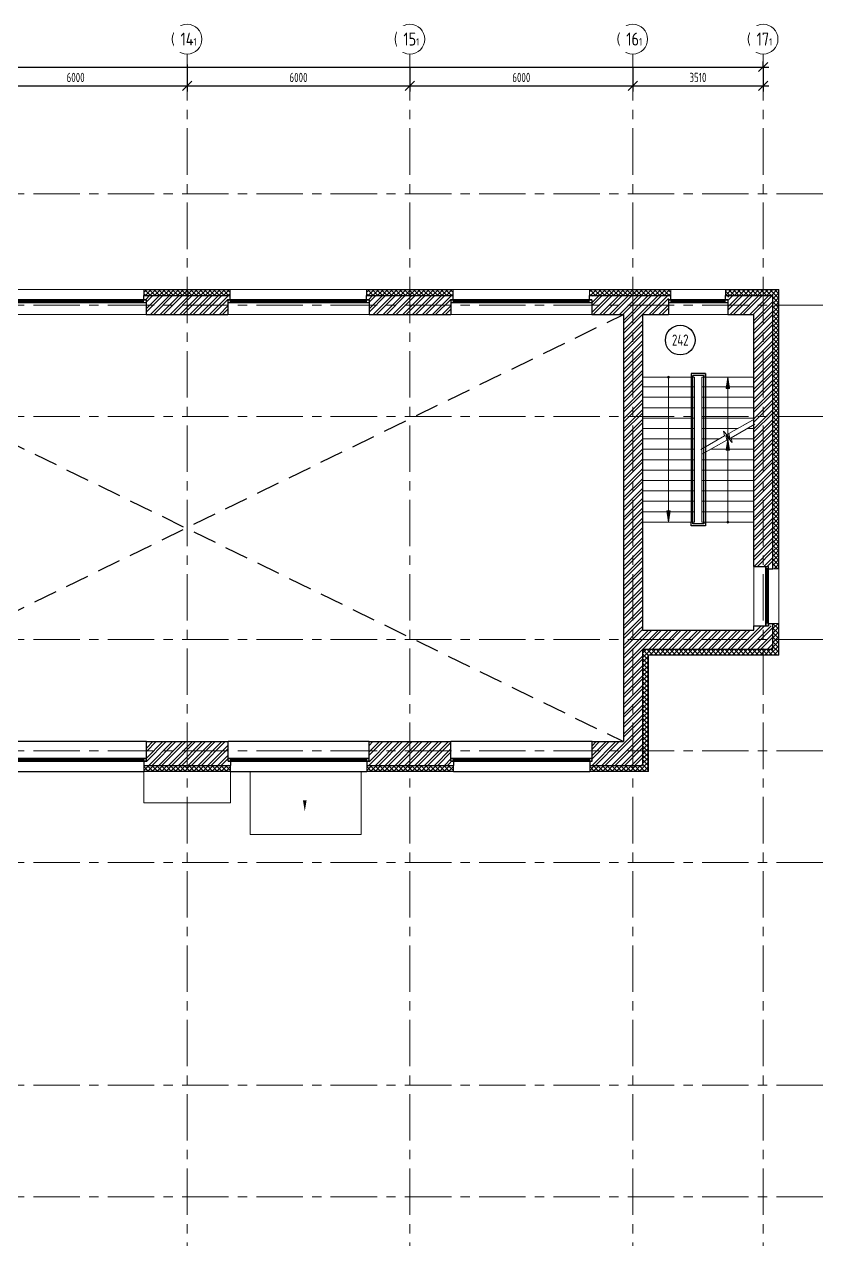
# Model space of a CAD drawing. Header units: millimetres. Extents: x -13407 to 95998, y -2719 to 109387.
# Drawn here: x 37189 to 58522, y 47129 to 79850 of the extents above; entities that cross this region are included whole.
import ezdxf
from ezdxf.enums import TextEntityAlignment as Align

# ---------------------------------------------------------------- set-up
doc = ezdxf.new("R2010")
doc.units = ezdxf.units.MM
doc.linetypes.add('CENTER', pattern=[2, 1.25, -0.25, 0.25, -0.25])
doc.linetypes.add('DASHED', pattern=[19.05, 12.7, -6.35])
for name, color, linetype, lineweight in [('АР_Лестницы', 250, 'Continuous', 15), ('АР_Лестницы ограждение', 94, 'Continuous', 25), ('АР_Маркер экспликации', 239, 'Continuous', 13), ('АР_Навесной фасад', 5, 'Continuous', 5), ('АР_Номер помещения', 1, 'Continuous', 25), ('АР_Окна', 4, 'Continuous', 0), ('АР_Оси', 193, 'Continuous', 9), ('АР_Оси размеры', 164, 'Continuous', 9), ('АР_Помещения_площадь', 19, 'Continuous', 9), ('АР_Сущ Несущая стена', 202, 'Continuous', 30), ('АР_Утеплитель', 250, 'Continuous', 9), ('АР_Штриховка кирпич', 250, 'Continuous', 9)]:
    doc.layers.add(name, color=color, linetype=linetype, lineweight=lineweight)
doc.layers.add('АР_новое окно', color=160, linetype='Continuous')
doc.styles.add('ISOCPEUR', font='isocpeur.ttf', dxfattribs={"width": 0.7})
doc.styles.get("Standard").update_dxf_attribs({"font": 'arial.ttf'})
doc.styles.add('ГОСТ 2.304', font='isocpeur.ttf', dxfattribs={"width": 0.7})
doc.dimstyles.new('СПДС', dxfattribs={"dimscale": 100, "dimtxt": 2.5, "dimasz": 2.5, "dimexe": 1.5, "dimexo": 0, "dimgap": 1, "dimtad": 1, "dimdec": 0, "dimrnd": 1, "dimtxsty": 'ГОСТ 2.304', "dimblk": 'OBLIQUE', "dimcen": 2.5, "dimdle": 1.5, "dimadec": 0, "dimazin": 2, "dimtfac": 0.75, "dimtdec": 0, "dimtmove": 1, "dimatfit": 3, "dimfxl": 1, "dimtolj": 1, "dimarcsym": 1})
pattern_1 = [(45, (-951809.71, 109113.38), (-132.58252, 132.58252), []), (45, (-951721.32, 109113.38), (-132.58252, 132.58252), [])]

# ---------------------------------------------------------------- blocks, each defined once
blk = doc.blocks.new('*U265')
h = blk.add_hatch(color=253)
h.dxf.hatch_style = 1
edge = h.paths.add_edge_path()
edge.add_arc((0, 0), 27.6, 359.64, 719.64)
h = blk.add_hatch(color=253)
h.dxf.hatch_style = 1
h.paths.add_polyline_path([(1940, -44), (1940, 44), (2240, 0)])
at = {"color": 253}
blk.add_line((2240, 0), (0, 0), dxfattribs=at)
blk.add_lwpolyline([(1940, 44), (1940, -44), (2240, 0), (1940, 44)], dxfattribs=at)
blk.add_circle((0, 0), 27.6, dxfattribs=at)
blk = doc.blocks.new('*U266')
h = blk.add_hatch(color=253)
h.dxf.hatch_style = 1
edge = h.paths.add_edge_path()
edge.add_arc((0, 0), 27.6, 359.64, 719.64)
h = blk.add_hatch(color=253)
h.dxf.hatch_style = 1
h.paths.add_polyline_path([(3600, -44), (3600, 44), (3900, 0)])
at = {"color": 253}
blk.add_line((3900, 0), (0, 0), dxfattribs=at)
blk.add_lwpolyline([(3600, 44), (3600, -44), (3900, 0), (3600, 44)], dxfattribs=at)
blk.add_circle((0, 0), 27.6, dxfattribs=at)
blk = doc.blocks.new('*U11')
at = {"layer": 'АР_новое окно', "color": 253, "lineweight": 20}
for p, q in [((0, 3800), (-70, 3800)), ((0, 0), (-70, 0))]:
    blk.add_line(p, q, dxfattribs=at)
at = {"layer": 'АР_новое окно', "color": 253}
for p, q in [((-70, 3800), (-70, 0)), ((-70, 0), (-70, 3800)), ((0, 3730), (-70, 3730)), ((-35, 3730), (-35, 70)), ((0, 3800), (0, 0)), ((0, 70), (-70, 70))]:
    blk.add_line(p, q, dxfattribs=at)
blk = doc.blocks.new('*U176')
at = {"layer": 'АР_новое окно', "color": 253, "lineweight": 20}
for p, q in [((0, 1600), (-70, 1600)), ((0, 0), (-70, 0))]:
    blk.add_line(p, q, dxfattribs=at)
at = {"layer": 'АР_новое окно', "color": 253}
for p, q in [((-70, 1600), (-70, 0)), ((-70, 0), (-70, 1600)), ((0, 1530), (-70, 1530)), ((-35, 1530), (-35, 70)), ((0, 1600), (0, 0)), ((0, 70), (-70, 70))]:
    blk.add_line(p, q, dxfattribs=at)
blk = doc.blocks.new('блок новое окно')
at = {"layer": 'АР_Навесной фасад', "color": 253, "ltscale": 100}
for points in [[(65, -640), (65, -800)], [(3735, -640), (3735, -800)]]:
    blk.add_lwpolyline(points, dxfattribs=at)
at = {"layer": 'АР_новое окно', "color": 253, "ltscale": 100}
for p, q in [((3800, 0), (0, 0)), ((3735, -521), (0, -521))]:
    blk.add_line(p, q, dxfattribs=at)
blk.add_lwpolyline([(65, -800), (3735, -800)], dxfattribs=at)
at = {"layer": 'АР_Сущ Несущая стена', "color": 253, "ltscale": 100}
for p, q in [((0, -521), (0, 0)), ((3800, -521), (3800, 0)), ((65, -521), (0, -521)), ((65, -521), (65, -640)), ((3800, -521), (3735, -521)), ((3735, -521), (3735, -640))]:
    blk.add_line(p, q, dxfattribs=at)
at = {"layer": 'АР_новое окно', "color": 253, "ltscale": 100, "xscale": -1, "rotation": 90}
blk.add_blockref('*U11', (3800, -521), dxfattribs=at)
blk = doc.blocks.new('_Oblique')
at = {"color": 253, "linetype": 'ByBlock', "lineweight": -2}
blk.add_line((-0.5, -0.5), (0.5, 0.5), dxfattribs=at)
blk = doc.blocks.new('*D294')
at = {"layer": 'АР_Оси размеры', "color": 253, "lineweight": -2, "ltscale": 100, "transparency": 16777216}
for p, q in [((35570, 78730), (35570, 78044)), ((41570, 78767), (41570, 78044)), ((35420, 78194), (41720, 78194))]:
    blk.add_line(p, q, dxfattribs=at)
at = {"layer": 'АР_Оси размеры', "color": 253, "lineweight": -2, "ltscale": 100, "transparency": 16777216, "xscale": 250, "yscale": 250, "zscale": 250, "rotation": 180}
blk.add_blockref('_Oblique', (35570, 78194), dxfattribs=at)
at = {"layer": 'АР_Оси размеры', "color": 253, "lineweight": -2, "ltscale": 100, "transparency": 16777216, "xscale": 250, "yscale": 250, "zscale": 250}
blk.add_blockref('_Oblique', (41570, 78194), dxfattribs=at)
at = {"layer": 'АР_Оси размеры', "color": 253, "ltscale": 100, "transparency": 16777216, "insert": (38570, 78419), "char_height": 250, "attachment_point": 5, "style": 'ГОСТ 2.304'}
blk.add_mtext('\\A1;6000', dxfattribs=at)
blk = doc.blocks.new('*D295')
at = {"layer": 'АР_Оси размеры', "color": 253, "lineweight": -2, "ltscale": 100, "transparency": 16777216}
for p, q in [((41570, 78767), (41570, 78044)), ((47570, 78696), (47570, 78044)), ((41420, 78194), (47720, 78194))]:
    blk.add_line(p, q, dxfattribs=at)
at = {"layer": 'АР_Оси размеры', "color": 253, "lineweight": -2, "ltscale": 100, "transparency": 16777216, "xscale": 250, "yscale": 250, "zscale": 250, "rotation": 180}
blk.add_blockref('_Oblique', (41570, 78194), dxfattribs=at)
at = {"layer": 'АР_Оси размеры', "color": 253, "lineweight": -2, "ltscale": 100, "transparency": 16777216, "xscale": 250, "yscale": 250, "zscale": 250}
blk.add_blockref('_Oblique', (47570, 78194), dxfattribs=at)
at = {"layer": 'АР_Оси размеры', "color": 253, "ltscale": 100, "transparency": 16777216, "insert": (44570, 78419), "char_height": 250, "attachment_point": 5, "style": 'ГОСТ 2.304'}
blk.add_mtext('\\A1;6000', dxfattribs=at)
blk = doc.blocks.new('*D296')
at = {"layer": 'АР_Оси размеры', "color": 253, "lineweight": -2, "ltscale": 100, "transparency": 16777216}
for p, q in [((47570, 78696), (47570, 78044)), ((53570, 78695), (53570, 78044)), ((47420, 78194), (53720, 78194))]:
    blk.add_line(p, q, dxfattribs=at)
at = {"layer": 'АР_Оси размеры', "color": 253, "lineweight": -2, "ltscale": 100, "transparency": 16777216, "xscale": 250, "yscale": 250, "zscale": 250, "rotation": 180}
blk.add_blockref('_Oblique', (47570, 78194), dxfattribs=at)
at = {"layer": 'АР_Оси размеры', "color": 253, "lineweight": -2, "ltscale": 100, "transparency": 16777216, "xscale": 250, "yscale": 250, "zscale": 250}
blk.add_blockref('_Oblique', (53570, 78194), dxfattribs=at)
at = {"layer": 'АР_Оси размеры', "color": 253, "ltscale": 100, "transparency": 16777216, "insert": (50570, 78419), "char_height": 250, "attachment_point": 5, "style": 'ГОСТ 2.304'}
blk.add_mtext('\\A1;6000', dxfattribs=at)
blk = doc.blocks.new('*D297')
at = {"layer": 'АР_Оси размеры', "color": 253, "lineweight": -2, "ltscale": 100, "transparency": 16777216}
for p, q in [((53570, 78695), (53570, 78044)), ((57080, 78732), (57080, 78044)), ((53420, 78194), (57230, 78194))]:
    blk.add_line(p, q, dxfattribs=at)
at = {"layer": 'АР_Оси размеры', "color": 253, "lineweight": -2, "ltscale": 100, "transparency": 16777216, "xscale": 250, "yscale": 250, "zscale": 250, "rotation": 180}
blk.add_blockref('_Oblique', (53570, 78194), dxfattribs=at)
at = {"layer": 'АР_Оси размеры', "color": 253, "lineweight": -2, "ltscale": 100, "transparency": 16777216, "xscale": 250, "yscale": 250, "zscale": 250}
blk.add_blockref('_Oblique', (57080, 78194), dxfattribs=at)
at = {"layer": 'АР_Оси размеры', "color": 253, "ltscale": 100, "transparency": 16777216, "insert": (55325, 78419), "char_height": 250, "attachment_point": 5, "style": 'ГОСТ 2.304'}
blk.add_mtext('\\A1;3510', dxfattribs=at)
blk = doc.blocks.new('*D299')
at = {"layer": 'АР_Оси размеры', "color": 253, "lineweight": -2, "ltscale": 100, "transparency": 16777216}
for p, q in [((-6580, 78700), (57230, 78700)), ((-6430, 78700), (-6430, 78850)), ((57080, 78700), (57080, 78850))]:
    blk.add_line(p, q, dxfattribs=at)
at = {"layer": 'АР_Оси размеры', "color": 253, "lineweight": -2, "ltscale": 100, "transparency": 16777216, "xscale": 250, "yscale": 250, "zscale": 250, "rotation": 180}
blk.add_blockref('_Oblique', (-6430, 78700), dxfattribs=at)
at = {"layer": 'АР_Оси размеры', "color": 253, "lineweight": -2, "ltscale": 100, "transparency": 16777216, "xscale": 250, "yscale": 250, "zscale": 250}
blk.add_blockref('_Oblique', (57080, 78700), dxfattribs=at)
at = {"layer": 'АР_Оси размеры', "color": 253, "ltscale": 100, "transparency": 16777216, "insert": (25325, 78925), "char_height": 250, "attachment_point": 5, "style": 'ГОСТ 2.304'}
blk.add_mtext('\\A1;63510', dxfattribs=at)
blk = doc.blocks.new('*U165')
at = {"layer": 'АР_новое окно', "color": 253, "lineweight": 20}
for p, q in [((0, 1600), (-70, 1600)), ((0, 0), (-70, 0))]:
    blk.add_line(p, q, dxfattribs=at)
at = {"layer": 'АР_новое окно', "color": 253}
for p, q in [((-70, 1600), (-70, 0)), ((-70, 0), (-70, 1600)), ((0, 1530), (-70, 1530)), ((-35, 1530), (-35, 70)), ((0, 1600), (0, 0)), ((0, 70), (-70, 70))]:
    blk.add_line(p, q, dxfattribs=at)
blk = doc.blocks.new('*U377')
at = {"layer": 'АР_Номер помещения', "color": 253}
blk.add_circle((-17026, 7845), 400, dxfattribs=at)
at = {"layer": 'АР_Номер помещения', "color": 253, "style": 'ISOCPEUR', "width": 0.7}
blk.add_attdef('НОМЕР_ПОМЕЩЕНИЯ', text='', height=300, dxfattribs=at).set_placement((-17026, 7845), align=Align.MIDDLE_CENTER)
at = {"layer": 'АР_Помещения_площадь', "color": 253, "lineweight": 30, "width": 0.7, "flags": 104}
blk.add_attdef('ИМЯ_ПОМЕЩЕНИЯ', text='', height=100, dxfattribs=at).set_placement((158, 1217), align=Align.MIDDLE_CENTER)

msp = doc.modelspace()

# ---------------------------------------------------------------- hatches: boundary and pattern name
at = {"layer": 'АР_Лестницы'}
h = msp.add_hatch(color=253, dxfattribs=at)
h.dxf.hatch_style = 1
h.paths.add_polyline_path([(56174.2, 70047.9), (56085.7, 70047.9), (56129.9, 70347.9)])
at = {"layer": 'АР_Утеплитель', "ltscale": 100}
h = msp.add_hatch(dxfattribs=at)
h.set_pattern_fill('ANSI37', color=253, scale=700)
h.set_pattern_definition([(45, (-935635.03, 108439.34), (-61.871843, 61.871843), []), (135, (-935635.03, 108439.34), (-61.871843, -61.871843), [])])
h.paths.add_polyline_path([(42734.9, 72547.2), (40404.9, 72547.2), (40404.9, 72697.2), (42734.9, 72697.2)])
h = msp.add_hatch(dxfattribs=at)
h.set_pattern_fill('ANSI37', color=253, scale=700)
h.set_pattern_definition([(45, (-929635.03, 108439.34), (-61.871843, 61.871843), []), (135, (-929635.03, 108439.34), (-61.871843, -61.871843), [])])
h.paths.add_polyline_path([(48734.9, 72547.2), (46404.9, 72547.2), (46404.9, 72697.2), (48734.9, 72697.2)])
h = msp.add_hatch(dxfattribs=at)
h.set_pattern_fill('ANSI37', color=253, scale=700)
h.set_pattern_definition([(45, (-923775.03, 108439.34), (-61.871843, 61.871843), []), (135, (-923775.03, 108439.34), (-61.871843, -61.871843), [])])
h.paths.add_polyline_path([(54594.9, 72547.2), (52404.9, 72547.2), (52404.9, 72697.2), (54594.9, 72697.2)])
h = msp.add_hatch(dxfattribs=at)
h.set_pattern_fill('ANSI37', color=253, scale=700, angle=90)
h.set_pattern_definition([(135, (8667.79, -910847.77), (-61.871843, -61.871843), []), (225, (8667.79, -910847.77), (61.871843, -61.871843), [])])
h.paths.add_polyline_path([(57339.9, 72547.2), (57339.9, 65192.2), (57489.9, 65192.2), (57489.9, 72697.2), (56064.9, 72697.2), (56064.9, 72547.2)])
h = msp.add_hatch(dxfattribs=at)
h.set_pattern_fill('ANSI37', color=253, scale=700)
h.set_pattern_definition([(45, (-923630.03, 108569.34), (-61.871843, 61.871843), []), (135, (-923630.03, 108569.34), (-61.871843, -61.871843), [])])
h.paths.add_polyline_path([(53829.9, 59897.2), (52409.9, 59897.2), (52409.9, 59747.2), (53979.9, 59747.2), (53979.9, 62877.2), (57489.9, 62877.2), (57489.9, 63722.2), (57339.9, 63722.2), (57339.9, 63027.2), (53829.9, 63027.2)])
h = msp.add_hatch(dxfattribs=at)
h.set_pattern_fill('ANSI37', color=253, scale=700)
h.set_pattern_definition([(45, (-935630.03, 108569.34), (-61.871843, 61.871843), []), (135, (-935630.03, 108569.34), (-61.871843, -61.871843), [])])
h.paths.add_polyline_path([(42739.9, 59897.2), (40409.9, 59897.2), (40409.9, 59747.2), (42739.9, 59747.2)])
h = msp.add_hatch(dxfattribs=at)
h.set_pattern_fill('ANSI37', color=253, scale=700)
h.set_pattern_definition([(45, (-929630.03, 108569.34), (-61.871843, 61.871843), []), (135, (-929630.03, 108569.34), (-61.871843, -61.871843), [])])
h.paths.add_polyline_path([(48739.9, 59897.2), (46409.9, 59897.2), (46409.9, 59747.2), (48739.9, 59747.2)])
at = {"layer": 'АР_Штриховка кирпич', "ltscale": 100}
h = msp.add_hatch(dxfattribs=at)
h.set_pattern_fill('ANSI32', color=253, scale=500)
h.set_pattern_definition([(45, (-957809.71, 109113.38), (-132.58252, 132.58252), []), (45, (-957721.32, 109113.38), (-132.58252, 132.58252), [])])
h.paths.add_polyline_path([(42669.9, 72547.2), (40469.9, 72547.2), (40469.9, 72037.2), (42669.9, 72037.2)])
h = msp.add_hatch(dxfattribs=at)
h.set_pattern_fill('ANSI32', color=253, scale=500)
h.set_pattern_definition(pattern_1)
h.paths.add_polyline_path([(48669.9, 72547.2), (46469.9, 72547.2), (46469.9, 72037.2), (48669.9, 72037.2)])
h = msp.add_hatch(dxfattribs=at)
h.set_pattern_fill('ANSI32', color=253, scale=500)
h.set_pattern_definition(pattern_1)
h.paths.add_polyline_path([(54529.9, 72547.2), (52469.9, 72547.2), (52469.9, 72037.2), (53319.9, 72037.2), (53319.9, 63537.2), (53829.9, 63537.2), (53829.9, 72036.7), (54529.9, 72037.2)])
h = msp.add_hatch(dxfattribs=at)
h.set_pattern_fill('ANSI32', color=253, scale=500)
h.set_pattern_definition([(45, (-948299.71, 109113.38), (-132.58252, 132.58252), []), (45, (-948211.32, 109113.38), (-132.58252, 132.58252), [])])
h.paths.add_polyline_path([(57339.9, 72547.2), (56129.9, 72547.2), (56129.9, 72037.2), (56829.9, 72037.2), (56829.9, 65257.2), (57339.9, 65257.2), (57339.9, 72036.7)])
h = msp.add_hatch(dxfattribs=at)
h.set_pattern_fill('ANSI32', color=253, scale=500)
h.set_pattern_definition(pattern_1)
h.paths.add_polyline_path([(53829.9, 63027.2), (57339.9, 63027.2), (57339.9, 63657.2), (56829.9, 63657.2), (56829.9, 63537.2), (53829.9, 63537.2), (53319.9, 63537.2), (53319.9, 60537.2), (52474.9, 60537.2), (52474.9, 59897.2), (53829.9, 59897.2)])
h = msp.add_hatch(dxfattribs=at)
h.set_pattern_fill('ANSI32', color=253, scale=500)
h.set_pattern_definition(pattern_1)
h.paths.add_polyline_path([(42674.9, 60537.2), (40474.9, 60537.2), (40474.9, 59897.2), (42674.9, 59897.2)])
h = msp.add_hatch(dxfattribs=at)
h.set_pattern_fill('ANSI32', color=253, scale=500)
h.set_pattern_definition(pattern_1)
h.paths.add_polyline_path([(48674.9, 60537.2), (46474.9, 60537.2), (46474.9, 59897.2), (48674.9, 59897.2)])

# ---------------------------------------------------------------- linework, layer by layer
at = {"color": 253, "linetype": 'DASHED', "ltscale": 50}
for p, q in [((29769.9, 60537.2), (53319.9, 72037.2)), ((29769.9, 72037.2), (53319.9, 60537.2))]:
    msp.add_line(p, q, dxfattribs=at)
at = {"color": 253, "linetype": 'Continuous'}
msp.add_lwpolyline([(44740.2, 59290.6, 0, 0, 0), (44740.2, 58661.6, 0, 100, 0), (44740.2, 58961.6, 100, 100, 0)], format="xyseb", dxfattribs=at)
at = {"layer": 'АР_Лестницы', "color": 253, "ltscale": 100}
for p, q in [((53829.9, 70087.9), (55229.9, 70087.9)), ((55429.9, 70087.9), (56829.9, 70087.9)), ((53829.9, 69807.9), (55229.9, 69807.9)), ((55429.9, 69807.9), (56829.9, 69807.9)), ((53829.9, 69527.9), (55229.9, 69527.9)), ((55429.9, 69527.9), (56829.9, 69527.9)), ((53829.9, 69247.9), (55229.9, 69247.9)), ((55429.9, 69247.9), (56829.9, 69247.9)), ((53829.9, 68967.9), (55229.9, 68967.9)), ((55429.9, 68967.9), (56395, 68967.9)), ((56654.6, 68967.9), (56829.9, 68967.9)), ((53829.9, 68687.9), (55229.9, 68687.9)), ((53829.9, 68407.9), (55229.9, 68407.9)), ((55429.9, 68687.9), (55900.3, 68687.9)), ((55665.2, 68407.9), (56829.9, 68407.9)), ((56098.4, 68687.9), (56829.9, 68687.9)), ((53829.9, 68127.9), (55229.9, 68127.9)), ((55429.9, 68127.9), (56829.9, 68127.9)), ((53829.9, 67847.9), (55229.9, 67847.9)), ((55429.9, 67847.9), (56829.9, 67847.9)), ((53829.9, 67567.9), (55229.9, 67567.9)), ((55429.9, 67567.9), (56829.9, 67567.9)), ((53829.9, 67287.9), (55229.9, 67287.9)), ((55429.9, 67287.9), (56829.9, 67287.9)), ((53829.9, 67007.9), (55229.9, 67007.9)), ((55429.9, 67007.9), (56829.9, 67007.9)), ((53829.9, 66727.9), (55229.9, 66727.9)), ((53829.9, 66447.9), (55229.9, 66447.9)), ((55429.9, 66727.9), (56829.9, 66727.9)), ((55429.9, 66447.9), (56829.9, 66447.9))]:
    msp.add_line(p, q, dxfattribs=at)
at = {"layer": 'АР_Лестницы', "color": 253}
msp.add_line((56129.9, 70347.9), (56129.9, 68766.5), dxfattribs=at)
at = {"layer": 'АР_Лестницы', "color": 253, "ltscale": 25}
for p, q in [((56796, 69194.8), (56152.6, 68830.7)), ((56215.6, 68719.4), (56859, 69083.5)), ((56043.8, 68769.1), (55400.4, 68404.9)), ((56186.9, 68706.5), (56009.4, 68893.3)), ((56009.4, 68893.3), (56043.8, 68769.1)), ((56106.8, 68657.8), (56072.4, 68782)), ((56072.4, 68782), (56249.9, 68595.2)), ((56152.6, 68830.7), (56186.9, 68706.5)), ((56249.9, 68595.2), (56215.6, 68719.4)), ((55463.3, 68293.6), (56106.8, 68657.8))]:
    msp.add_line(p, q, dxfattribs=at)
at = {"layer": 'АР_Лестницы', "color": 253, "ltscale": 100}
for points in [[(53829.9, 70347.9), (55229.9, 70347.9), (55229.9, 66447.9), (53829.9, 66447.9)], [(55429.9, 70347.9), (56829.9, 70347.9), (56829.9, 66447.9), (55429.9, 66447.9)]]:
    msp.add_lwpolyline(points, close=True, dxfattribs=at)
at = {"layer": 'АР_Лестницы', "color": 253}
msp.add_lwpolyline([(56085.7, 70047.9), (56174.2, 70047.9), (56129.9, 70347.9), (56085.7, 70047.9)], dxfattribs=at)
at = {"layer": 'АР_Лестницы', "color": 253, "ltscale": 25}
for points in [[(56829.9, 69214.1), (56152.6, 68830.7)], [(56215.6, 68719.4), (56859, 69083.5)], [(56043.8, 68769.1), (55400.4, 68404.9)], [(56186.9, 68706.5), (56009.4, 68893.3)], [(56009.4, 68893.3), (56043.8, 68769.1)], [(56106.8, 68657.8), (56072.4, 68782)], [(56072.4, 68782), (56249.9, 68595.2)], [(56152.6, 68830.7), (56186.9, 68706.5)], [(56249.9, 68595.2), (56215.6, 68719.4)], [(55429.9, 68274.7), (56106.8, 68657.8)]]:
    msp.add_lwpolyline(points, dxfattribs=at)
at = {"layer": 'АР_Лестницы ограждение', "color": 253, "ltscale": 100}
for points in [[(55138.1, 70448.2), (55138.1, 66452.3)], [(55529.9, 70347.9), (55529.9, 70448.2), (55138.1, 70448.2), (55138.1, 70343.5)], [(55188.1, 66452.3), (55188.1, 70398.2)], [(55479.9, 70347.9), (55479.9, 70398.2), (55188.1, 70398.2), (55188.1, 70343.5)], [(55479.9, 66397.6), (55479.9, 70398.2)], [(55529.9, 70448.2), (55529.9, 66347.6)], [(55529.9, 66447.9), (55529.9, 66347.6), (55138.1, 66347.6), (55138.1, 66452.3)], [(55479.9, 66447.9), (55479.9, 66397.6), (55188.1, 66397.6), (55188.1, 66452.3)]]:
    msp.add_lwpolyline(points, dxfattribs=at)
at = {"layer": 'АР_Навесной фасад', "color": 253, "ltscale": 100}
for p, q in [((40404.9, 72707.2), (42734.9, 72707.2)), ((40404.9, 72697.2), (42734.9, 72697.2)), ((46404.9, 72707.2), (48734.9, 72707.2)), ((46404.9, 72697.2), (48734.9, 72697.2)), ((52404.9, 72707.2), (57499.9, 72707.2)), ((52404.9, 72697.2), (54594.9, 72697.2)), ((56064.9, 72697.2), (57489.9, 72697.2)), ((57489.9, 65192.2), (57489.9, 72697.2)), ((57499.9, 65192.2), (57499.9, 72707.2)), ((57489.9, 62877.2), (57489.9, 63722.2)), ((57499.9, 62867.2), (57499.9, 63722.2)), ((53979.9, 62877.2), (57489.9, 62877.2)), ((53979.9, 62877.2), (53979.9, 59747.2)), ((53989.9, 62867.2), (57499.9, 62867.2)), ((53989.9, 62867.2), (53989.9, 59737.2)), ((40409.9, 59747.2), (42739.9, 59747.2)), ((40409.9, 59737.2), (42739.9, 59737.2)), ((46409.9, 59747.2), (48739.9, 59747.2)), ((46409.9, 59737.2), (48739.9, 59737.2)), ((52409.9, 59747.2), (53979.9, 59747.2)), ((52409.9, 59737.2), (53989.9, 59737.2))]:
    msp.add_line(p, q, dxfattribs=at)
for points in [[(36734.9, 72707.2), (40404.9, 72707.2)], [(40404.9, 72547.2), (40404.9, 72707.2)], [(42734.9, 72547.2), (42734.9, 72707.2)], [(42734.9, 72707.2), (46404.9, 72707.2)], [(46404.9, 72547.2), (46404.9, 72707.2)], [(48734.9, 72547.2), (48734.9, 72707.2)], [(48734.9, 72707.2), (52404.9, 72707.2)], [(52404.9, 72547.2), (52404.9, 72707.2)], [(54594.9, 72547.2), (54594.9, 72707.2)], [(56064.9, 72547.2), (56064.9, 72707.2)], [(57339.9, 65192.2), (57499.9, 65192.2)], [(57499.9, 63722.2), (57499.9, 65192.2)], [(57339.9, 63722.2), (57499.9, 63722.2)]]:
    msp.add_lwpolyline(points, dxfattribs=at)
at = {"layer": 'АР_Окна', "color": 253, "lineweight": 15, "ltscale": 100}
for p, q in [((36669.9, 72037.2), (40469.9, 72037.2)), ((42669.9, 72037.2), (46469.9, 72037.2)), ((48669.9, 72037.2), (52469.9, 72037.2)), ((54529.9, 72037.2), (56129.9, 72037.2))]:
    msp.add_line(p, q, dxfattribs=at)
at = {"layer": 'АР_Оси', "color": 253, "linetype": 'CENTER', "ltscale": 1000}
for p, q in [((41569.9, 79049.7), (41569.9, 23317.3)), ((47569.9, 79049.7), (47569.9, 23317.3)), ((53569.9, 79049.7), (53569.9, 23317.3)), ((57079.9, 79049.7), (57079.9, 23317.3)), ((-12563.8, 75287.2), (70614.6, 75287.2)), ((-12563.8, 72287.2), (70614.6, 72287.2)), ((-12563.8, 69287.2), (70614.6, 69287.2)), ((-12563.8, 69287.2), (70614.6, 69287.2)), ((-12563.8, 63287.2), (70614.6, 63287.2)), ((-12563.8, 60287.2), (70614.6, 60287.2)), ((-12563.8, 57287.2), (70614.6, 57287.2)), ((-12563.8, 51287.2), (70614.6, 51287.2)), ((-12563.8, 48287.2), (70614.6, 48287.2))]:
    msp.add_line(p, q, dxfattribs=at)
at = {"layer": 'АР_Оси', "color": 253, "ltscale": 0.5}
for centre in [(41569.9, 79449.7), (47569.9, 79449.7), (53569.9, 79449.7), (57079.9, 79449.7)]:
    msp.add_circle(centre, 400, dxfattribs=at)
at = {"layer": 'АР_Сущ Несущая стена', "color": 253, "lineweight": 15, "ltscale": 100}
for p, q in [((36734.9, 72428.3), (40469.9, 72428.3)), ((42734.9, 72428.3), (46469.9, 72428.3)), ((48734.9, 72428.3), (52404.9, 72428.3)), ((56829.9, 63657.2), (56829.9, 65257.2)), ((57221, 63657.2), (57221, 65192.2))]:
    msp.add_line(p, q, dxfattribs=at)
at = {"layer": 'АР_Сущ Несущая стена', "color": 253, "ltscale": 100}
for p, q in [((40404.9, 72547.2), (42734.9, 72547.2)), ((40404.9, 72428.3), (40404.9, 72547.2)), ((40404.9, 72428.3), (40469.9, 72428.3)), ((40469.9, 72428.3), (40469.9, 72037.2)), ((42669.9, 72428.3), (42669.9, 72037.2)), ((42669.9, 72428.3), (42734.9, 72428.3)), ((42734.9, 72428.3), (42734.9, 72547.2)), ((46404.9, 72547.2), (48734.9, 72547.2)), ((46404.9, 72428.3), (46404.9, 72547.2)), ((46404.9, 72428.3), (46469.9, 72428.3)), ((46469.9, 72428.3), (46469.9, 72037.2)), ((48669.9, 72428.3), (48669.9, 72037.2)), ((48669.9, 72428.3), (48734.9, 72428.3)), ((48734.9, 72428.3), (48734.9, 72547.2)), ((52404.9, 72547.2), (54594.9, 72547.2)), ((52404.9, 72428.3), (52404.9, 72547.2)), ((52404.9, 72428.3), (52469.9, 72428.3)), ((52469.9, 72428.3), (52469.9, 72037.2)), ((54529.9, 72428.3), (54529.9, 72037.2)), ((54594.9, 72428.3), (54529.9, 72428.3)), ((54594.9, 72428.3), (54594.9, 72547.2)), ((56064.9, 72547.2), (57339.9, 72547.2)), ((56064.9, 72428.3), (56064.9, 72547.2)), ((56129.9, 72428.3), (56064.9, 72428.3)), ((56129.9, 72428.3), (56129.9, 72037.2)), ((57339.9, 65192.2), (57339.9, 72547.2)), ((40469.9, 72037.2), (42669.9, 72037.2)), ((46469.9, 72037.2), (48669.9, 72037.2)), ((52469.9, 72037.2), (53319.9, 72037.2)), ((53319.9, 72037.2), (53319.9, 60537.2)), ((53829.9, 72037.2), (54529.9, 72037.2)), ((53829.9, 72037.2), (53829.9, 63537.2)), ((56129.9, 72037.2), (56829.9, 72037.2)), ((56829.9, 65257.2), (56829.9, 72037.2)), ((56829.9, 65257.2), (57221, 65257.2)), ((57221, 65192.2), (57339.9, 65192.2)), ((53829.9, 63537.2), (56829.9, 63537.2)), ((56829.9, 63537.2), (56829.9, 63657.2)), ((56829.9, 63657.2), (57221, 63657.2)), ((57221, 63722.2), (57339.9, 63722.2)), ((57339.9, 63027.2), (57339.9, 63722.2)), ((53829.9, 63027.2), (57339.9, 63027.2)), ((53829.9, 63027.2), (53829.9, 59897.2)), ((40474.9, 60537.2), (42674.9, 60537.2)), ((46474.9, 60537.2), (48674.9, 60537.2)), ((52474.9, 60537.2), (53319.9, 60537.2)), ((40409.9, 59897.2), (42739.9, 59897.2)), ((46409.9, 59897.2), (48739.9, 59897.2)), ((52409.9, 59897.2), (53829.9, 59897.2))]:
    msp.add_line(p, q, dxfattribs=at)
for points in [[(57221, 65192.2), (57221, 65257.2)], [(57221, 63722.2), (57221, 63657.2)]]:
    msp.add_lwpolyline(points, dxfattribs=at)
at = {"layer": 'АР_Утеплитель', "color": 253, "ltscale": 0.25}
for points in [[(40409.9, 59897.2), (40409.9, 58888.8), (42739.9, 58888.8), (42739.9, 59897.2)], [(43270.7, 59737.2), (43270.7, 58037.2), (46260.7, 58037.2), (46260.7, 59737.2)]]:
    msp.add_lwpolyline(points, dxfattribs=at)

# ---------------------------------------------------------------- block references
at = {"color": 253}
for p in [(36674.9, 60537.2), (42674.9, 60537.2), (48674.9, 60537.2)]:
    msp.add_blockref('блок новое окно', p, dxfattribs=at)
at = {"layer": 'АР_Лестницы', "color": 253, "ltscale": 75}
for name, p, rotation in [('*U266', (54529.9, 70347.9), 269.9999999999999), ('*U265', (56129.9, 66447.9), 89.99999999999993)]:
    msp.add_blockref(name, p, dxfattribs=dict(at, rotation=rotation))
at = {"layer": 'АР_Маркер экспликации', "color": 253}
ref = msp.add_blockref('*U377', (71874.6, 63504.4), dxfattribs=at)
ref.add_attrib('НОМЕР_ПОМЕЩЕНИЯ', '242', dxfattribs={"layer": 'АР_Номер помещения', "color": 253, "height": 300, "style": 'ISOCPEUR', "width": 0.7}).set_placement((54848.8, 71349.2), align=Align.MIDDLE_CENTER)
at = {"layer": 'АР_новое окно', "color": 253, "xscale": -1}
for name, p, rotation in [('*U11', (40469.9, 72358.3), 90), ('*U11', (46469.9, 72358.3), 90), ('*U11', (52469.9, 72358.3), 90), ('*U165', (56129.9, 72358.3), 90), ('*U176', (57221, 65257.2), 180)]:
    msp.add_blockref(name, p, dxfattribs=dict(at, rotation=rotation))

# ---------------------------------------------------------------- dimensions: what is measured, and where the dimension line sits
at = {"layer": 'АР_Оси размеры', "color": 253, "ltscale": 100}
for base, p1, p2, picture, middle in [((41569.9, 78194.3), (35569.9, 78730), (41569.9, 78767), '*D294', (38569.9, 78419.3)), ((47569.9, 78194.3), (41569.9, 78767), (47569.9, 78696.3), '*D295', (44569.9, 78419.3)), ((53569.9, 78194.3), (47569.9, 78696.3), (53569.9, 78695.5), '*D296', (50569.9, 78419.3)), ((57079.9, 78194.3), (53569.9, 78695.5), (57079.9, 78732.5), '*D297', (55324.9, 78419.3))]:
    dim = msp.add_linear_dim(base=base, p1=p1, p2=p2, dimstyle='СПДС', override={"dimclrd": 253, "dimclre": 253, "dimclrt": 253}, dxfattribs=at)
    dim.commit()
    dim.dimension.update_dxf_attribs({"geometry": picture, "text_midpoint": middle})

# ---------------------------------------------------------------- next in the draw order: texts
at = {"layer": 'АР_Оси', "color": 253, "ltscale": 0.5, "insert": (41395.8, 79627.4), "char_height": 350, "width": 123.867, "attachment_point": 1, "line_spacing_factor": 1.149209, "style": 'ГОСТ 2.304', "bg_fill": 2}
msp.add_mtext('{\\W0.8;14\\H0.57143x;1}', dxfattribs=at)
at = {"layer": 'АР_Оси', "color": 253, "char_height": 350, "width": 123.867, "attachment_point": 1, "line_spacing_factor": 1.149209, "style": 'ГОСТ 2.304', "bg_fill": 2}
for s, insert in [('{\\W0.8;15\\H0.57143x;1}', (47395.8, 79627.4)), ('{\\W0.8;16\\H0.57143x;1}', (53395.8, 79627.4)), ('{\\W0.8;17\\H0.57143x;1}', (56905.8, 79627.4))]:
    msp.add_mtext(s, dxfattribs=dict(at, insert=insert))

# ---------------------------------------------------------------- next in the draw order: dimensions: what is measured, and where the dimension line sits
at = {"layer": 'АР_Оси размеры', "color": 253, "ltscale": 100}
dim = msp.add_linear_dim(base=(57079.9, 78699.7), p1=(-6430.1, 78699.7), p2=(57079.9, 78699.7), dimstyle='СПДС', override={"dimclrd": 253, "dimclre": 253, "dimclrt": 253}, dxfattribs=at)
dim.commit()
dim.dimension.update_dxf_attribs({"geometry": '*D299', "text_midpoint": (25324.9, 78924.7)})

doc.saveas('drawing.dxf')
